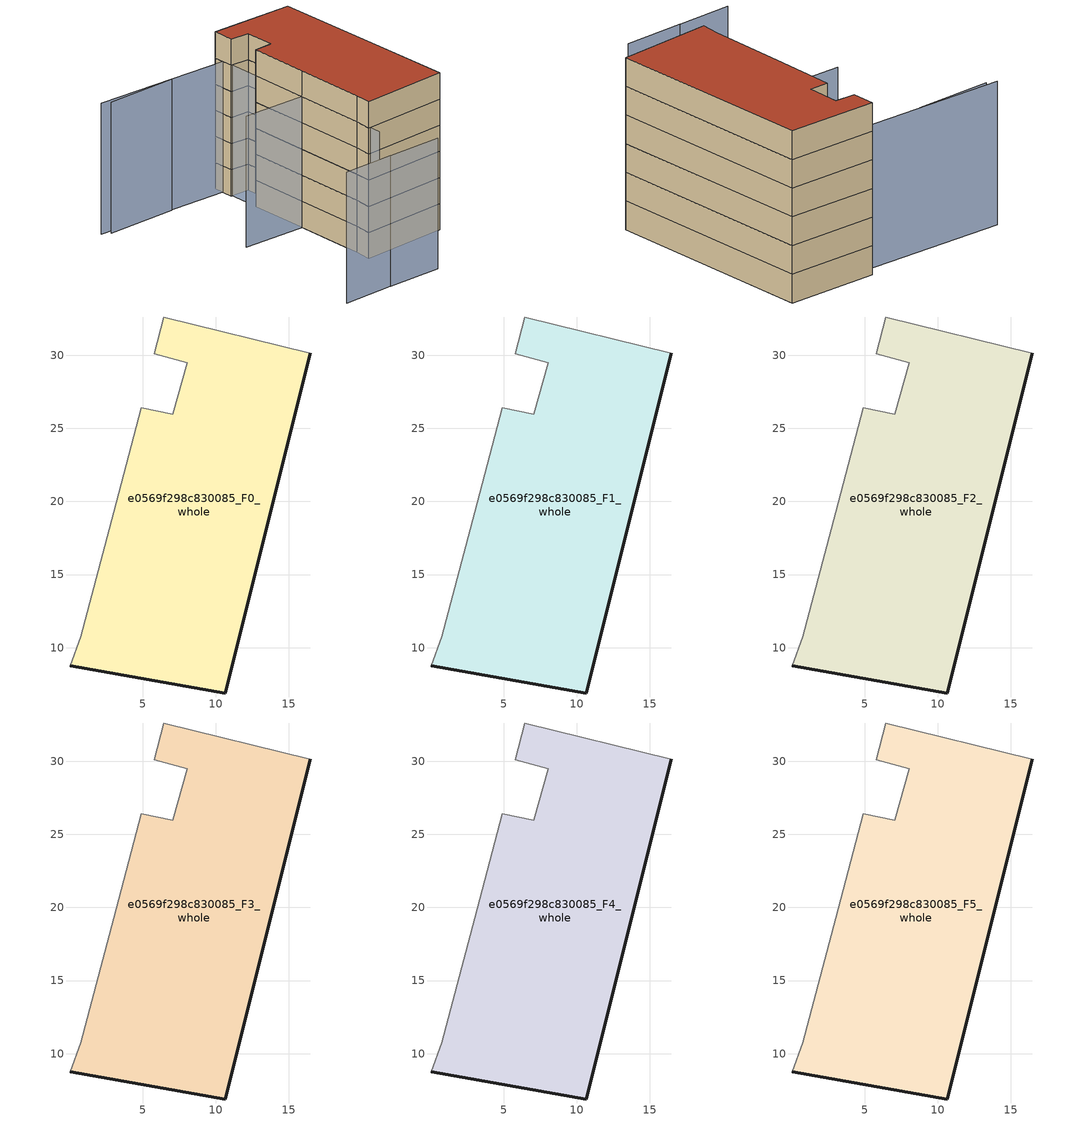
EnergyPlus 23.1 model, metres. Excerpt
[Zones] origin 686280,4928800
e0569f298c830085_F0_whole
 floor ground (EU_floor_Construction): 16.46,30.14 10.66,6.9 0.07,8.75 0.77,10.75 3.03,19.27 4.93,26.4 7.08,25.95 8.06,29.48 5.8,30.11 6.46,32.61 z0
 wall outside (EU_wall_Construction): 0.07,8.75 10.66,6.9 16.46,30.14 z0:3
 wall adiabatic (EU_wall_Construction): 16.46,30.14 6.46,32.61 5.8,30.11 8.06,29.48 7.08,25.95 4.93,26.4 3.03,19.27 0.77,10.75 0.07,8.75 z0:3
e0569f298c830085_F1_whole
 floor to e0569f298c830085_F0_whole (EU_floor_Construction): 16.46,30.14 10.66,6.9 0.07,8.75 0.77,10.75 3.03,19.27 4.93,26.4 7.08,25.95 8.06,29.48 5.8,30.11 6.46,32.61 z3
 wall outside (EU_wall_Construction): 0.07,8.75 10.66,6.9 16.46,30.14 z3:6
 wall adiabatic (EU_wall_Construction): 16.46,30.14 6.46,32.61 5.8,30.11 8.06,29.48 7.08,25.95 4.93,26.4 3.03,19.27 0.77,10.75 0.07,8.75 z3:6
e0569f298c830085_F2_whole
 floor to e0569f298c830085_F1_whole (EU_floor_Construction): 16.46,30.14 10.66,6.9 0.07,8.75 0.77,10.75 3.03,19.27 4.93,26.4 7.08,25.95 8.06,29.48 5.8,30.11 6.46,32.61 z6
 wall outside (EU_wall_Construction): 0.07,8.75 10.66,6.9 16.46,30.14 z6:9
 wall adiabatic (EU_wall_Construction): 16.46,30.14 6.46,32.61 5.8,30.11 8.06,29.48 7.08,25.95 4.93,26.4 3.03,19.27 0.77,10.75 0.07,8.75 z6:9
e0569f298c830085_F3_whole
 floor to e0569f298c830085_F2_whole (EU_floor_Construction): 16.46,30.14 10.66,6.9 0.07,8.75 0.77,10.75 3.03,19.27 4.93,26.4 7.08,25.95 8.06,29.48 5.8,30.11 6.46,32.61 z9
 wall outside (EU_wall_Construction): 0.07,8.75 10.66,6.9 16.46,30.14 z9:12
 wall adiabatic (EU_wall_Construction): 16.46,30.14 6.46,32.61 5.8,30.11 8.06,29.48 7.08,25.95 4.93,26.4 3.03,19.27 0.77,10.75 0.07,8.75 z9:12
e0569f298c830085_F4_whole
 floor to e0569f298c830085_F3_whole (EU_floor_Construction): 16.46,30.14 10.66,6.9 0.07,8.75 0.77,10.75 3.03,19.27 4.93,26.4 7.08,25.95 8.06,29.48 5.8,30.11 6.46,32.61 z12
 wall outside (EU_wall_Construction): 0.07,8.75 10.66,6.9 16.46,30.14 z12:15
 wall adiabatic (EU_wall_Construction): 16.46,30.14 6.46,32.61 5.8,30.11 8.06,29.48 7.08,25.95 4.93,26.4 3.03,19.27 0.77,10.75 0.07,8.75 z12:15
e0569f298c830085_F5_whole
 floor to e0569f298c830085_F4_whole (EU_floor_Construction): 16.46,30.14 10.66,6.9 0.07,8.75 0.77,10.75 3.03,19.27 4.93,26.4 7.08,25.95 8.06,29.48 5.8,30.11 6.46,32.61 z15
 wall outside (EU_wall_Construction): 0.07,8.75 10.66,6.9 16.46,30.14 z15:18
 wall adiabatic (EU_wall_Construction): 16.46,30.14 6.46,32.61 5.8,30.11 8.06,29.48 7.08,25.95 4.93,26.4 3.03,19.27 0.77,10.75 0.07,8.75 z15:18
 roof outside (EU_roof_Construction): 10.66,6.9 16.46,30.14 6.46,32.61 5.8,30.11 8.06,29.48 7.08,25.95 4.93,26.4 3.03,19.27 0.77,10.75 0.07,8.75 z18
shading: -4.73,2.72 1.96,1.26 / -10.96,4.08 -4.71,2.8 / -10.29,35.78 6.25,31.41 / 6.25,31.41 -0.13,7.29 / 13.09,16.74 -4.57,21.18 / -0.79,33.22 -9.49,35.07 z0:15
[Building]
EU S2 Campaign: North Axis=0; Terrain=City; Solar Distribution=FullExterior
[Site:Location]
Bologna: Latitude=44.5; Longitude=11.25; Time Zone=1; Elevation=37
[SizingPeriod:WeatherFileDays]
AnnualSizingPeriod: Begin Month=1; Begin Day of Month=1; End Month=12; End Day of Month=31; Day of Week for Start Day=Monday; Use Weather File Daylight Saving Period=No; Use Weather File Rain and Snow Indicators=No
[MATERIAL]
EU_InternalMass_Material: Roughness=MediumRough; Thickness=0.1; Conductivity=1; Density=1800; Specific Heat=900; Thermal Absorptance=0.9; Solar Absorptance=0.7; Visible Absorptance=0.7
[MATERIAL:NOMASS] Roughness=MediumRough; Thermal Absorptance=0.9; Solar Absorptance=0.7; Visible Absorptance=0.7
Name | Thermal Resistance
EU_wall_NoMass | 0.905828
EU_roof_NoMass | 0.37593
EU_floor_NoMass | 0.67114
[CONSTRUCTION]
EU_wall_Construction: EU_wall_NoMass
EU_roof_Construction: EU_roof_NoMass
EU_floor_Construction: EU_floor_NoMass
EU_InternalMass_Construction: EU_InternalMass_Material
[ZONE] Type=1; Multiplier=1; Ceiling Height=autocalculate; Floor Area=autocalculate; Part of Total Floor Area=Yes
Name | Volume
e0569f298c830085_F0_whole | 732.984
e0569f298c830085_F1_whole; e0569f298c830085_F2_whole; e0569f298c830085_F3_whole; e0569f298c830085_F4_whole; e0569f298c830085_F5_whole | 732.983
[INTERNALMASS] Construction=EU_InternalMass_Construction; Surface Area=244.328
Name | Zone or ZoneList
e0569f298c830085_F0_whole_EU_InternalMass | e0569f298c830085_F0_whole
e0569f298c830085_F1_whole_EU_InternalMass | e0569f298c830085_F1_whole
e0569f298c830085_F2_whole_EU_InternalMass | e0569f298c830085_F2_whole
e0569f298c830085_F3_whole_EU_InternalMass | e0569f298c830085_F3_whole
e0569f298c830085_F4_whole_EU_InternalMass | e0569f298c830085_F4_whole
e0569f298c830085_F5_whole_EU_InternalMass | e0569f298c830085_F5_whole
[OTHEREQUIPMENT] Fuel Type=Electricity; Design Level Calculation Method=Watts/Area; Power per Zone Floor Area=1; Fraction Latent=0; Fraction Radiant=0; Fraction Lost=0; Carbon Dioxide Generation Rate=0; EndUse Subcategory=EU_Step8_InternalGains
Name | Zone or ZoneList or Space or SpaceList | Schedule
EU_Step8_InternalGain_e0569f298c830085_F0_whole_f000 | e0569f298c830085_F0_whole | EU_Step8_GainSchedule_e0569f298c830085_F0_whole_f000
EU_Step8_InternalGain_e0569f298c830085_F1_whole_f000 | e0569f298c830085_F1_whole | EU_Step8_GainSchedule_e0569f298c830085_F1_whole_f000
EU_Step8_InternalGain_e0569f298c830085_F2_whole_f000 | e0569f298c830085_F2_whole | EU_Step8_GainSchedule_e0569f298c830085_F2_whole_f000
EU_Step8_InternalGain_e0569f298c830085_F3_whole_f000 | e0569f298c830085_F3_whole | EU_Step8_GainSchedule_e0569f298c830085_F3_whole_f000
EU_Step8_InternalGain_e0569f298c830085_F4_whole_f000 | e0569f298c830085_F4_whole | EU_Step8_GainSchedule_e0569f298c830085_F4_whole_f000
EU_Step8_InternalGain_e0569f298c830085_F5_whole_f000 | e0569f298c830085_F5_whole | EU_Step8_GainSchedule_e0569f298c830085_F5_whole_f000
[ZONEVENTILATION:DESIGNFLOWRATE] Schedule=EU_AlwaysOn; Design Flow Rate Calculation Method=AirChanges/Hour; Air Changes per Hour=0.73129; Ventilation Type=Natural; Fan Pressure Rise=0; Fan Total Efficiency=1; Constant Term Coefficient=1; Temperature Term Coefficient=0; Velocity Term Coefficient=0; Velocity Squared Term Coefficient=0; Minimum Indoor Temperature=-100; Maximum Indoor Temperature=100; Delta Temperature=-100; Minimum Outdoor Temperature=-100; Maximum Outdoor Temperature=100; Maximum Wind Speed=40
Name | Zone or ZoneList or Space or SpaceList
EU_ConstantAir_e0569f298c830085_F0_whole | e0569f298c830085_F0_whole
EU_ConstantAir_e0569f298c830085_F1_whole | e0569f298c830085_F1_whole
EU_ConstantAir_e0569f298c830085_F2_whole | e0569f298c830085_F2_whole
EU_ConstantAir_e0569f298c830085_F3_whole | e0569f298c830085_F3_whole
EU_ConstantAir_e0569f298c830085_F4_whole | e0569f298c830085_F4_whole
EU_ConstantAir_e0569f298c830085_F5_whole | e0569f298c830085_F5_whole
[HVACTEMPLATE:THERMOSTAT] Constant Heating Setpoint=20; Constant Cooling Setpoint=50
EU_HeatOnly_e0569f298c830085_F0_whole; EU_HeatOnly_e0569f298c830085_F1_whole; EU_HeatOnly_e0569f298c830085_F2_whole; EU_HeatOnly_e0569f298c830085_F3_whole; EU_HeatOnly_e0569f298c830085_F4_whole; EU_HeatOnly_e0569f298c830085_F5_whole
[HVACTEMPLATE:ZONE:IDEALLOADSAIRSYSTEM] System Availability Schedule=EU_AlwaysOn; Maximum Heating Supply Air Temperature=50; Minimum Cooling Supply Air Temperature=13; Maximum Heating Supply Air Humidity Ratio=0.0156; Minimum Cooling Supply Air Humidity Ratio=0.0077; Heating Limit=NoLimit; Cooling Limit=NoLimit; Heating Availability Schedule=EU_AlwaysOn; Cooling Availability Schedule=EU_CoolingOff; Dehumidification Control Type=ConstantSensibleHeatRatio; Cooling Sensible Heat Ratio=0.7; Dehumidification Setpoint=60; Humidification Control Type=None; Humidification Setpoint=30; Outdoor Air Method=None; Outdoor Air Flow Rate per Person=0.00944; Outdoor Air Flow Rate per Zone Floor Area=0; Outdoor Air Flow Rate per Zone=0; Demand Controlled Ventilation Type=None; Outdoor Air Economizer Type=NoEconomizer; Heat Recovery Type=None; Sensible Heat Recovery Effectiveness=0.7; Latent Heat Recovery Effectiveness=0.65
Name | Template Thermostat
e0569f298c830085_F0_whole | EU_HeatOnly_e0569f298c830085_F0_whole
e0569f298c830085_F1_whole | EU_HeatOnly_e0569f298c830085_F1_whole
e0569f298c830085_F2_whole | EU_HeatOnly_e0569f298c830085_F2_whole
e0569f298c830085_F3_whole | EU_HeatOnly_e0569f298c830085_F3_whole
e0569f298c830085_F4_whole | EU_HeatOnly_e0569f298c830085_F4_whole
e0569f298c830085_F5_whole | EU_HeatOnly_e0569f298c830085_F5_whole
[SIZING:ZONE] Zone Cooling Design Supply Air Temperature Input Method=SupplyAirTemperature; Zone Cooling Design Supply Air Temperature=13; Zone Heating Design Supply Air Temperature Input Method=SupplyAirTemperature; Zone Heating Design Supply Air Temperature=50; Zone Cooling Design Supply Air Humidity Ratio=0.008; Zone Heating Design Supply Air Humidity Ratio=0.008; Cooling Design Air Flow Method=DesignDay; Cooling Design Air Flow Rate=0; Cooling Minimum Air Flow per Zone Floor Area=0.000762; Cooling Minimum Air Flow=0; Cooling Minimum Air Flow Fraction=0.2; Heating Design Air Flow Method=DesignDay; Heating Design Air Flow Rate=0; Heating Maximum Air Flow per Zone Floor Area=0.002032; Heating Maximum Air Flow=0.141576; Heating Maximum Air Flow Fraction=0.3; Account for Dedicated Outdoor Air System=No; Dedicated Outdoor Air System Control Strategy=NeutralSupplyAir; Dedicated Outdoor Air Low Setpoint Temperature for Design=autosize; Dedicated Outdoor Air High Setpoint Temperature for Design=autosize; Zone Load Sizing Method=Sensible Load Only No Latent Load; Zone Latent Cooling Design Supply Air Humidity Ratio Input Method=HumidityRatioDifference; Zone Cooling Design Supply Air Humidity Ratio Difference=0.005; Zone Latent Heating Design Supply Air Humidity Ratio Input Method=HumidityRatioDifference; Zone Humidification Design Supply Air Humidity Ratio Difference=0.005
e0569f298c830085_F0_whole; e0569f298c830085_F1_whole; e0569f298c830085_F2_whole; e0569f298c830085_F3_whole; e0569f298c830085_F4_whole; e0569f298c830085_F5_whole
[SCHEDULE:CONSTANT]
Name | Hourly Value
EU_AlwaysOn | 1
EU_CoolingOff | 0
[SCHEDULE:FILE] Column Number=1; Rows to Skip at Top=0; Number of Hours of Data=8760; Column Separator=Comma; Interpolate to Timestep=No; Minutes per Item=60; Adjust Schedule for Daylight Savings=Yes
Name | File
EU_Step8_GainSchedule_e0569f298c830085_F0_whole_f000 | ../../schedules/e0569f298c830085/e0569f298c830085_F0_whole_f000_gain.csv
EU_Step8_GainSchedule_e0569f298c830085_F1_whole_f000 | ../../schedules/e0569f298c830085/e0569f298c830085_F1_whole_f000_gain.csv
EU_Step8_GainSchedule_e0569f298c830085_F2_whole_f000 | ../../schedules/e0569f298c830085/e0569f298c830085_F2_whole_f000_gain.csv
EU_Step8_GainSchedule_e0569f298c830085_F3_whole_f000 | ../../schedules/e0569f298c830085/e0569f298c830085_F3_whole_f000_gain.csv
EU_Step8_GainSchedule_e0569f298c830085_F4_whole_f000 | ../../schedules/e0569f298c830085/e0569f298c830085_F4_whole_f000_gain.csv
EU_Step8_GainSchedule_e0569f298c830085_F5_whole_f000 | ../../schedules/e0569f298c830085/e0569f298c830085_F5_whole_f000_gain.csv
